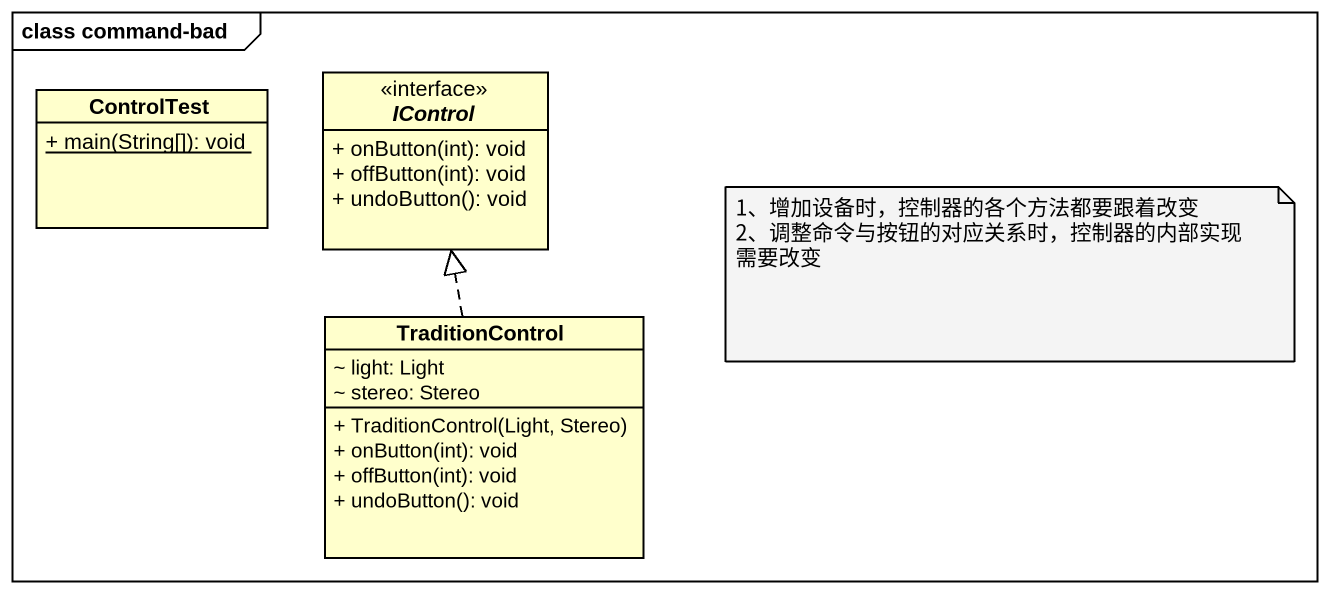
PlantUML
@startuml
mainframe class command-bad
hide circle
hide empty members
skinparam classAttributeIconSize 0
interface IControl <<interface>> {
  + onButton(int): void
  + offButton(int): void
  + undoButton(): void
}
class ControlTest {
  {static} + main(String[]): void
}
class TraditionControl {
  ~ light: Light
  ~ stereo: Stereo
  + TraditionControl(Light, Stereo)
  + onButton(int): void
  + offButton(int): void
  + undoButton(): void
}
TraditionControl .up.|> IControl
note as N1
  1、增加设备时，控制器的各个方法都要跟着改变
  2、调整命令与按钮的对应关系时，控制器的内部实现需要改变
end note
@enduml
